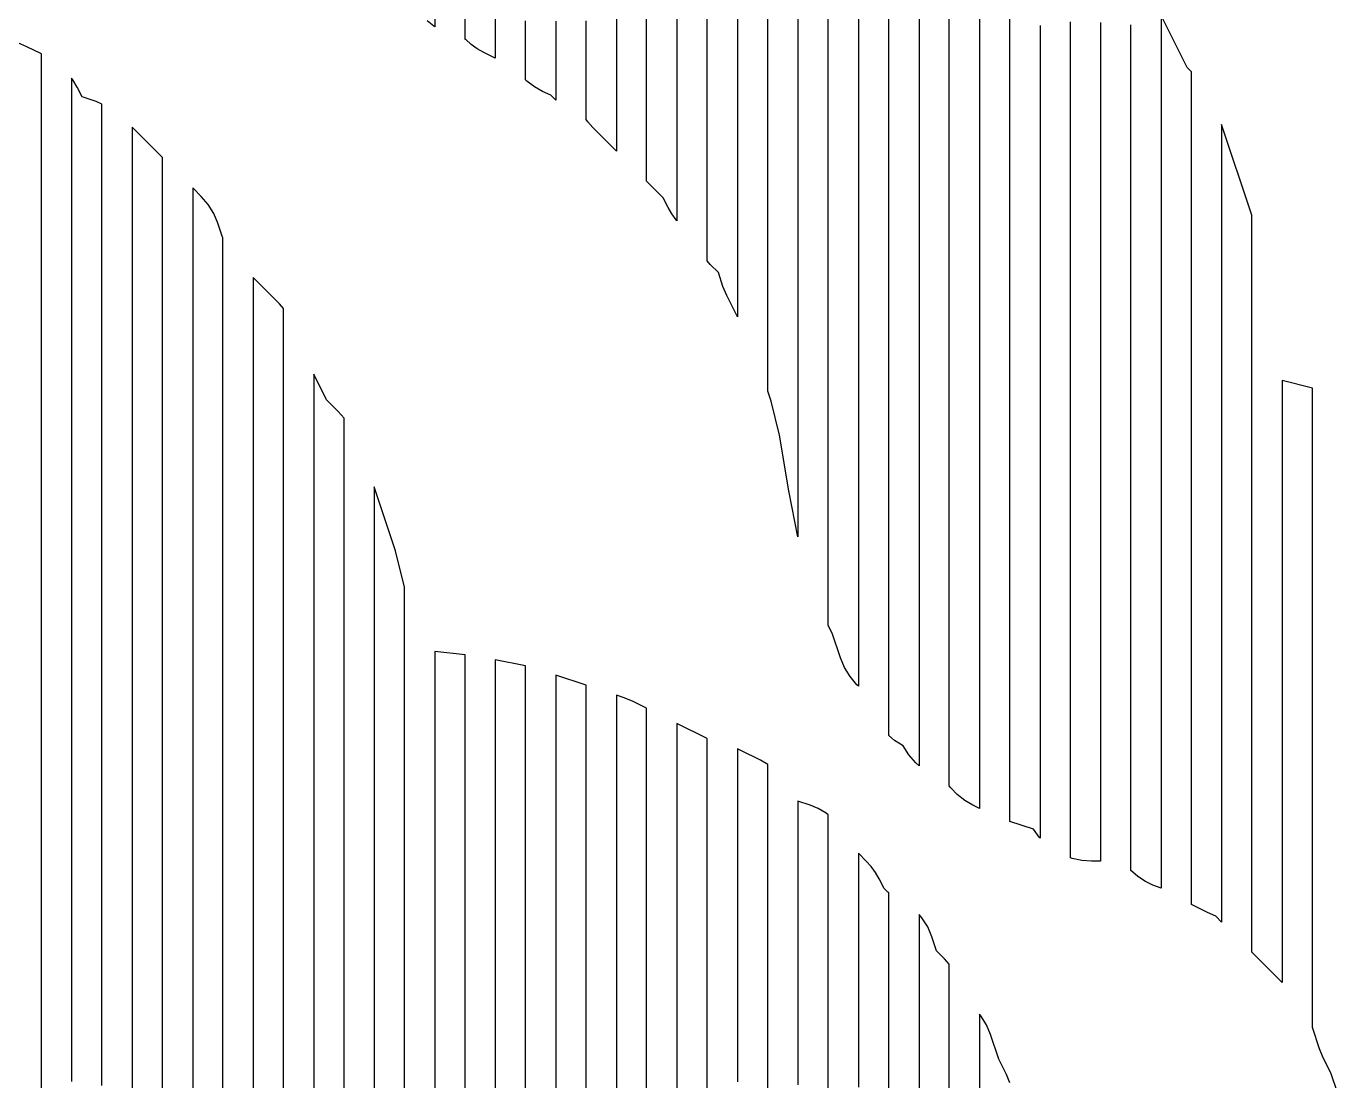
# Model space of a CAD drawing. Header units: metres. Extents: x -6 to 1890, y -8 to 898.
# Drawn here: x 1455.6 to 1628.9, y 213.9 to 353.4 of the extents above; entities that cross this region are included whole.
import ezdxf

# ---------------------------------------------------------------- set-up
doc = ezdxf.new("R2010")
doc.units = ezdxf.units.M
doc.layers.add('PASSADAS_COMPLETAS', color=1, linetype='CONTINUOUS')
doc.layers.add('PECAS_2D', color=3, linetype='CONTINUOUS')

msp = doc.modelspace()

# ---------------------------------------------------------------- linework, layer by layer
at = {"layer": 'PASSADAS_COMPLETAS'}
for points in [[(1533.578, 390.214), (1533.578, 351.191), (1533.578, 349.891), (1533.578, 348.59), (1533.578, 347.289), (1533.578, 345.988), (1533.578, 344.688), (1533.578, 343.387), (1533.578, 336.883), (1530.478, 339.983), (1529.811, 340.728), (1529.578, 341.053), (1529.578, 346.265), (1529.578, 347.568), (1529.578, 348.871), (1529.578, 350.174), (1529.578, 351.477), (1529.578, 352.78), (1529.578, 354.083)], [(1541.578, 386.127), (1541.578, 344.544), (1541.578, 341.945), (1541.578, 340.645), (1541.578, 339.346), (1541.578, 338.047), (1541.578, 336.747), (1541.578, 327.651), (1541.46, 327.782), (1540.888, 328.575), (1540.406, 329.422), (1539.774, 330.687), (1537.578, 332.883), (1537.578, 340.706), (1537.578, 342.01), (1537.578, 343.314), (1537.578, 344.618), (1537.578, 345.921), (1537.578, 347.225), (1537.578, 348.529), (1537.578, 387.645)], [(1549.578, 381.107), (1549.578, 337.007), (1549.578, 335.71), (1549.578, 334.413), (1549.578, 333.116), (1549.578, 331.819), (1549.578, 330.522), (1549.578, 329.225), (1549.578, 327.928), (1549.578, 326.631), (1549.578, 314.957), (1548.162, 317.789), (1547.668, 318.981), (1547.055, 320.821), (1545.989, 321.887), (1545.578, 322.344), (1545.578, 331.371), (1545.578, 332.661), (1545.578, 333.95), (1545.578, 335.24), (1545.578, 336.529), (1545.578, 337.819), (1545.578, 339.108), (1545.578, 340.398), (1545.578, 384.243)], [(1557.578, 376.168), (1557.578, 325.864), (1557.578, 324.574), (1557.578, 321.994), (1557.578, 320.704), (1557.578, 319.414), (1557.578, 318.125), (1557.578, 316.835), (1557.578, 315.545), (1557.578, 314.255), (1557.578, 312.965), (1557.578, 311.675), (1557.578, 310.385), (1557.578, 285.878), (1556.373, 291.925), (1555.141, 299.322), (1554.021, 303.801), (1553.578, 305.13), (1553.578, 319.3), (1553.578, 320.588), (1553.578, 321.877), (1553.578, 323.165), (1553.578, 324.453), (1553.578, 325.741), (1553.578, 327.029), (1553.578, 328.318), (1553.578, 330.894), (1553.578, 332.182), (1553.578, 378.558)], [(1565.578, 369.298), (1565.578, 307.382), (1565.578, 306.092), (1565.578, 300.933), (1565.578, 299.643), (1565.578, 293.193), (1565.578, 291.903), (1565.578, 290.613), (1565.578, 286.743), (1565.578, 285.454), (1565.578, 284.164), (1565.578, 282.874), (1565.578, 281.584), (1565.578, 280.294), (1565.578, 266.105), (1565.378, 266.305), (1564.466, 267.37), (1563.724, 268.57), (1563.18, 269.862), (1562.092, 273.126), (1561.578, 274.153), (1561.578, 298.77), (1561.578, 300.066), (1561.578, 301.361), (1561.578, 302.657), (1561.578, 303.952), (1561.578, 305.248), (1561.578, 306.544), (1561.578, 307.839), (1561.578, 309.135), (1561.578, 310.43), (1561.578, 311.726), (1561.578, 313.022), (1561.578, 316.909), (1561.578, 319.5), (1561.578, 373.916)], [(1573.578, 361.442), (1573.578, 277.53), (1573.578, 276.239), (1573.578, 272.366), (1573.578, 271.075), (1573.578, 269.784), (1573.578, 268.493), (1573.578, 267.202), (1573.578, 265.911), (1573.578, 264.62), (1573.578, 263.329), (1573.578, 255.584), (1573.139, 255.958), (1572.223, 257.027), (1571.494, 258.202), (1570.319, 258.931), (1569.578, 259.566), (1569.578, 269.948), (1569.578, 271.246), (1569.578, 272.544), (1569.578, 273.841), (1569.578, 275.139), (1569.578, 276.437), (1569.578, 277.735), (1569.578, 279.032), (1569.578, 281.628), (1569.578, 282.926), (1569.578, 286.819), (1569.578, 288.116), (1569.578, 365.981)], [(1509.578, 358.465), (1509.578, 353.293), (1509.449, 353.378), (1508.584, 354.122)], [(1517.578, 354.303), (1517.578, 349.143), (1516.039, 349.912), (1515.192, 350.394), (1514.399, 350.966), (1513.664, 351.626), (1513.578, 351.644), (1513.578, 356.788)], [(1525.578, 354.053), (1525.578, 352.749), (1525.578, 351.445), (1525.578, 350.14), (1525.578, 343.62), (1524.923, 344.269), (1523.799, 344.739), (1522.734, 345.365), (1521.759, 346.133), (1521.578, 346.32), (1521.578, 352.818), (1521.578, 354.117)], [(1581.578, 354.678), (1581.578, 353.385), (1581.578, 352.091), (1581.578, 350.798), (1581.578, 349.505), (1581.578, 262.859), (1581.578, 260.273), (1581.578, 258.979), (1581.578, 257.686), (1581.578, 256.393), (1581.578, 249.927), (1580.669, 250.381), (1579.612, 251.002), (1578.64, 251.766), (1577.781, 252.656), (1577.578, 252.932), (1577.578, 259.384), (1577.578, 260.675), (1577.578, 261.965), (1577.578, 263.255), (1577.578, 264.546), (1577.578, 265.836), (1577.578, 267.127), (1577.578, 354.874)], [(1589.578, 353.486), (1589.578, 352.191), (1589.578, 350.896), (1589.578, 349.601), (1589.578, 347.012), (1589.578, 345.717), (1589.578, 344.422), (1589.578, 343.128), (1589.578, 341.833), (1589.578, 340.538), (1589.578, 339.243), (1589.578, 337.949), (1589.578, 257.674), (1589.578, 256.379), (1589.578, 255.085), (1589.578, 253.79), (1589.578, 252.495), (1589.578, 251.2), (1589.578, 246.021), (1589.444, 246.157), (1588.689, 247.181), (1585.578, 248.218), (1585.578, 253.402), (1585.578, 254.698), (1585.578, 255.994), (1585.578, 257.29), (1585.578, 258.587), (1585.578, 259.883), (1585.578, 262.475), (1585.578, 345.425), (1585.578, 346.721), (1585.578, 348.017), (1585.578, 349.313), (1585.578, 350.609), (1585.578, 351.905), (1585.578, 353.201), (1585.578, 354.497)], [(1597.578, 353.884), (1597.578, 352.594), (1597.578, 351.304), (1597.578, 350.014), (1597.578, 348.724), (1597.578, 347.435), (1597.578, 346.145), (1597.578, 344.855), (1597.578, 343.565), (1597.578, 342.275), (1597.578, 340.985), (1597.578, 339.696), (1597.578, 338.406), (1597.578, 337.116), (1597.578, 335.826), (1597.578, 334.536), (1597.578, 333.246), (1597.578, 331.956), (1597.578, 329.377), (1597.578, 328.087), (1597.578, 326.797), (1597.578, 325.507), (1597.578, 324.217), (1597.578, 321.638), (1597.578, 320.348), (1597.578, 254.566), (1597.578, 253.276), (1597.578, 251.986), (1597.578, 250.697), (1597.578, 249.407), (1597.578, 248.117), (1597.578, 246.827), (1597.578, 242.958), (1596.372, 242.958), (1595.104, 243.046), (1593.828, 243.321), (1593.578, 243.414), (1593.578, 248.615), (1593.578, 249.916), (1593.578, 251.216), (1593.578, 252.517), (1593.578, 253.817), (1593.578, 255.118), (1593.578, 330.545), (1593.578, 331.845), (1593.578, 333.145), (1593.578, 334.446), (1593.578, 335.746), (1593.578, 337.047), (1593.578, 338.347), (1593.578, 340.948), (1593.578, 342.249), (1593.578, 343.549), (1593.578, 344.85), (1593.578, 346.15), (1593.578, 347.451), (1593.578, 348.751), (1593.578, 350.052), (1593.578, 351.352), (1593.578, 352.652), (1593.578, 353.953)], [(1628.924, 212.232), (1628.015, 214.959), (1627.011, 216.965), (1626.518, 218.157), (1625.578, 220.976), (1625.578, 230.08), (1625.578, 231.381), (1625.578, 232.682), (1625.578, 233.982), (1625.578, 235.283), (1625.578, 236.584), (1625.578, 237.884), (1625.578, 279.505), (1625.578, 280.805), (1625.578, 282.106), (1625.578, 283.407), (1625.578, 284.707), (1625.578, 286.008), (1625.578, 287.309), (1625.578, 288.609), (1625.578, 289.91), (1625.578, 291.21), (1625.578, 292.511), (1625.578, 293.812), (1625.578, 295.112), (1625.578, 296.413), (1625.578, 297.714), (1625.578, 299.014), (1625.578, 300.315), (1625.578, 301.616), (1625.578, 305.517), (1621.578, 306.517), (1621.578, 301.381), (1621.578, 300.097), (1621.578, 298.813), (1621.578, 297.529), (1621.578, 296.245), (1621.578, 294.961), (1621.578, 293.677), (1621.578, 292.393), (1621.578, 291.109), (1621.578, 289.825), (1621.578, 288.541), (1621.578, 287.257), (1621.578, 285.973), (1621.578, 284.689), (1621.578, 283.405), (1621.578, 282.121), (1621.578, 280.837), (1621.578, 279.553), (1621.578, 242.317), (1621.578, 241.033), (1621.578, 239.749), (1621.578, 238.465), (1621.578, 237.181), (1621.578, 235.897), (1621.578, 234.613), (1621.578, 226.909), (1617.578, 230.909), (1617.578, 238.706), (1617.578, 240.006), (1617.578, 241.306), (1617.578, 242.605), (1617.578, 243.905), (1617.578, 245.205), (1617.578, 246.504), (1617.578, 282.894), (1617.578, 284.194), (1617.578, 285.494), (1617.578, 286.793), (1617.578, 288.093), (1617.578, 289.392), (1617.578, 290.692), (1617.578, 291.992), (1617.578, 293.291), (1617.578, 294.591), (1617.578, 295.891), (1617.578, 297.19), (1617.578, 298.49), (1617.578, 302.389), (1617.578, 303.688), (1617.578, 328.382), (1613.578, 340.382), (1613.578, 323.66), (1613.578, 322.374), (1613.578, 319.802), (1613.578, 318.515), (1613.578, 317.229), (1613.578, 315.943), (1613.578, 314.657), (1613.578, 313.37), (1613.578, 312.084), (1613.578, 310.798), (1613.578, 309.512), (1613.578, 308.225), (1613.578, 306.939), (1613.578, 304.366), (1613.578, 303.08), (1613.578, 301.794), (1613.578, 300.508), (1613.578, 299.221), (1613.578, 297.935), (1613.578, 296.649), (1613.578, 295.363), (1613.578, 291.504), (1613.578, 290.218), (1613.578, 288.931), (1613.578, 287.645), (1613.578, 286.359), (1613.578, 285.073), (1613.578, 283.786), (1613.578, 282.5), (1613.578, 249.057), (1613.578, 247.771), (1613.578, 246.485), (1613.578, 245.199), (1613.578, 243.912), (1613.578, 242.626), (1613.578, 241.34), (1613.578, 240.054), (1613.578, 234.909), (1612.821, 235.69), (1611.692, 236.163), (1609.578, 237.22), (1609.578, 242.403), (1609.578, 243.699), (1609.578, 244.995), (1609.578, 246.291), (1609.578, 247.587), (1609.578, 248.883), (1609.578, 250.179), (1609.578, 283.873), (1609.578, 285.169), (1609.578, 286.465), (1609.578, 287.761), (1609.578, 289.057), (1609.578, 290.353), (1609.578, 291.649), (1609.578, 292.945), (1609.578, 294.241), (1609.578, 295.537), (1609.578, 298.129), (1609.578, 299.425), (1609.578, 300.721), (1609.578, 302.017), (1609.578, 303.312), (1609.578, 304.608), (1609.578, 305.904), (1609.578, 307.2), (1609.578, 308.496), (1609.578, 309.792), (1609.578, 311.088), (1609.578, 312.384), (1609.578, 313.68), (1609.578, 314.976), (1609.578, 316.272), (1609.578, 317.568), (1609.578, 318.864), (1609.578, 320.16), (1609.578, 321.456), (1609.578, 322.752), (1609.578, 324.047), (1609.578, 325.343), (1609.578, 326.639), (1609.578, 327.935), (1609.578, 329.231), (1609.578, 330.527), (1609.578, 331.823), (1609.578, 333.119), (1609.578, 334.415), (1609.578, 335.711), (1609.578, 337.007), (1609.578, 347.374), (1609.022, 347.931), (1605.578, 354.818), (1605.578, 347.038), (1605.578, 345.741), (1605.578, 344.444), (1605.578, 343.148), (1605.578, 341.851), (1605.578, 340.554), (1605.578, 339.257), (1605.578, 337.961), (1605.578, 336.664), (1605.578, 332.774), (1605.578, 331.477), (1605.578, 330.18), (1605.578, 328.884), (1605.578, 327.587), (1605.578, 326.29), (1605.578, 324.994), (1605.578, 323.697), (1605.578, 322.4), (1605.578, 321.103), (1605.578, 319.807), (1605.578, 318.51), (1605.578, 317.213), (1605.578, 315.917), (1605.578, 314.62), (1605.578, 313.323), (1605.578, 312.026), (1605.578, 310.73), (1605.578, 309.433), (1605.578, 308.136), (1605.578, 306.84), (1605.578, 305.543), (1605.578, 304.246), (1605.578, 302.95), (1605.578, 301.653), (1605.578, 300.356), (1605.578, 299.059), (1605.578, 297.763), (1605.578, 296.466), (1605.578, 295.169), (1605.578, 291.279), (1605.578, 289.982), (1605.578, 288.686), (1605.578, 286.092), (1605.578, 284.796), (1605.578, 251.081), (1605.578, 249.784), (1605.578, 248.488), (1605.578, 247.191), (1605.578, 245.894), (1605.578, 244.598), (1605.578, 239.411), (1604.48, 239.791), (1603.422, 240.319), (1602.444, 240.977), (1601.578, 241.739), (1601.578, 245.641), (1601.578, 246.941), (1601.578, 248.242), (1601.578, 249.543), (1601.578, 250.843), (1601.578, 252.144), (1601.578, 253.444), (1601.578, 304.168), (1601.578, 305.468), (1601.578, 306.769), (1601.578, 308.069), (1601.578, 310.671), (1601.578, 311.971), (1601.578, 313.272), (1601.578, 314.572), (1601.578, 315.873), (1601.578, 317.174), (1601.578, 318.474), (1601.578, 319.775), (1601.578, 321.075), (1601.578, 322.376), (1601.578, 323.677), (1601.578, 324.977), (1601.578, 326.278), (1601.578, 327.578), (1601.578, 328.879), (1601.578, 330.18), (1601.578, 331.48), (1601.578, 332.781), (1601.578, 334.081), (1601.578, 335.382), (1601.578, 336.683), (1601.578, 337.983), (1601.578, 339.284), (1601.578, 340.584), (1601.578, 341.885), (1601.578, 343.186), (1601.578, 344.486), (1601.578, 345.787), (1601.578, 347.087), (1601.578, 348.388), (1601.578, 349.689), (1601.578, 350.989), (1601.578, 352.29), (1601.578, 353.59)], [(1457.578, 211.236), (1457.578, 217.707), (1457.578, 219.002), (1457.578, 220.296), (1457.578, 221.59), (1457.578, 222.884), (1457.578, 224.179), (1457.578, 225.473), (1457.578, 226.767), (1457.578, 228.062), (1457.578, 229.356), (1457.578, 230.65), (1457.578, 307.014), (1457.578, 308.308), (1457.578, 309.602), (1457.578, 310.897), (1457.578, 312.191), (1457.578, 313.485), (1457.578, 316.074), (1457.578, 318.662), (1457.578, 321.251), (1457.578, 323.839), (1457.578, 326.428), (1457.578, 329.017), (1457.578, 331.605), (1457.578, 334.194), (1457.578, 336.782), (1457.578, 339.371), (1457.578, 341.96), (1457.578, 343.254), (1457.578, 349.725), (1455.67, 350.68), (1454.478, 351.173)], [(1465.578, 213.28), (1465.578, 214.578), (1465.578, 215.876), (1465.578, 217.174), (1465.578, 218.473), (1465.578, 219.771), (1465.578, 297.661), (1465.578, 298.96), (1465.578, 300.258), (1465.578, 302.854), (1465.578, 304.152), (1465.578, 306.749), (1465.578, 309.345), (1465.578, 311.941), (1465.578, 314.538), (1465.578, 317.134), (1465.578, 319.73), (1465.578, 321.029), (1465.578, 323.625), (1465.578, 326.221), (1465.578, 328.818), (1465.578, 331.414), (1465.578, 334.01), (1465.578, 335.309), (1465.578, 336.607), (1465.578, 343.098), (1464.818, 343.418), (1462.979, 344.031), (1462.324, 345.317), (1461.74, 346.32), (1461.578, 346.531), (1461.578, 340.088), (1461.578, 338.8), (1461.578, 337.511), (1461.578, 334.934), (1461.578, 332.357), (1461.578, 329.78), (1461.578, 327.202), (1461.578, 324.625), (1461.578, 322.048), (1461.578, 318.182), (1461.578, 315.605), (1461.578, 313.028), (1461.578, 310.451), (1461.578, 309.162), (1461.578, 307.874), (1461.578, 306.585), (1461.578, 305.297), (1461.578, 304.008), (1461.578, 222.828), (1461.578, 221.539), (1461.578, 220.251), (1461.578, 218.962), (1461.578, 217.674), (1461.578, 216.385), (1461.578, 215.097), (1461.578, 213.808)], [(1473.578, 212.288), (1473.578, 287.041), (1473.578, 288.33), (1473.578, 289.619), (1473.578, 290.908), (1473.578, 292.196), (1473.578, 293.485), (1473.578, 296.063), (1473.578, 298.641), (1473.578, 301.218), (1473.578, 303.796), (1473.578, 306.374), (1473.578, 308.951), (1473.578, 311.529), (1473.578, 314.107), (1473.578, 316.684), (1473.578, 319.262), (1473.578, 320.551), (1473.578, 323.128), (1473.578, 325.706), (1473.578, 326.995), (1473.578, 328.284), (1473.578, 336.017), (1469.578, 340.017), (1469.578, 332.234), (1469.578, 330.937), (1469.578, 329.64), (1469.578, 327.045), (1469.578, 324.451), (1469.578, 321.857), (1469.578, 319.262), (1469.578, 316.668), (1469.578, 314.074), (1469.578, 311.479), (1469.578, 308.885), (1469.578, 306.291), (1469.578, 303.696), (1469.578, 301.102), (1469.578, 299.805), (1469.578, 298.508), (1469.578, 297.211), (1469.578, 295.913), (1469.578, 294.616), (1469.578, 293.319), (1469.578, 215.49), (1469.578, 214.193), (1469.578, 212.895)], [(1481.578, 208.419), (1481.578, 269.526), (1481.578, 270.826), (1481.578, 272.126), (1481.578, 273.426), (1481.578, 274.726), (1481.578, 276.026), (1481.578, 277.327), (1481.578, 278.627), (1481.578, 281.227), (1481.578, 283.827), (1481.578, 286.428), (1481.578, 287.728), (1481.578, 290.328), (1481.578, 292.928), (1481.578, 295.528), (1481.578, 298.129), (1481.578, 300.729), (1481.578, 303.329), (1481.578, 305.93), (1481.578, 308.53), (1481.578, 311.13), (1481.578, 313.73), (1481.578, 316.331), (1481.578, 317.631), (1481.578, 318.931), (1481.578, 325.432), (1481.528, 325.482), (1480.915, 327.321), (1480.37, 328.614), (1479.629, 329.814), (1478.716, 330.878), (1477.578, 332.017), (1477.578, 322.978), (1477.578, 319.104), (1477.578, 316.521), (1477.578, 313.938), (1477.578, 311.356), (1477.578, 308.773), (1477.578, 306.19), (1477.578, 303.608), (1477.578, 302.316), (1477.578, 299.734), (1477.578, 297.151), (1477.578, 294.568), (1477.578, 291.986), (1477.578, 289.403), (1477.578, 286.82), (1477.578, 285.529), (1477.578, 284.238), (1477.578, 282.946), (1477.578, 281.655), (1477.578, 280.364), (1477.578, 279.072), (1477.578, 211.923)], [(1489.578, 207.638), (1489.578, 241.195), (1489.578, 242.485), (1489.578, 243.776), (1489.578, 245.067), (1489.578, 246.357), (1489.578, 247.648), (1489.578, 248.939), (1489.578, 250.229), (1489.578, 252.811), (1489.578, 255.392), (1489.578, 257.973), (1489.578, 259.264), (1489.578, 261.845), (1489.578, 263.136), (1489.578, 265.717), (1489.578, 268.298), (1489.578, 270.879), (1489.578, 273.461), (1489.578, 274.751), (1489.578, 277.333), (1489.578, 278.623), (1489.578, 281.205), (1489.578, 283.786), (1489.578, 286.367), (1489.578, 288.948), (1489.578, 291.53), (1489.578, 294.111), (1489.578, 296.692), (1489.578, 297.983), (1489.578, 300.564), (1489.578, 303.145), (1489.578, 304.436), (1489.578, 305.727), (1489.578, 316.052), (1489.057, 316.66), (1485.578, 320.139), (1485.578, 312.363), (1485.578, 311.067), (1485.578, 308.475), (1485.578, 305.883), (1485.578, 303.291), (1485.578, 300.699), (1485.578, 299.403), (1485.578, 296.811), (1485.578, 294.219), (1485.578, 292.923), (1485.578, 290.331), (1485.578, 289.034), (1485.578, 286.442), (1485.578, 283.85), (1485.578, 281.258), (1485.578, 278.666), (1485.578, 276.074), (1485.578, 274.778), (1485.578, 272.186), (1485.578, 269.594), (1485.578, 268.298), (1485.578, 267.002), (1485.578, 265.706), (1485.578, 264.41), (1485.578, 263.114), (1485.578, 261.818), (1485.578, 260.522), (1485.578, 259.226), (1485.578, 257.93), (1485.578, 208.681)], [(1497.578, 204.82), (1497.578, 239.642), (1497.578, 240.932), (1497.578, 242.222), (1497.578, 243.511), (1497.578, 244.801), (1497.578, 246.091), (1497.578, 248.67), (1497.578, 252.539), (1497.578, 253.829), (1497.578, 255.119), (1497.578, 256.408), (1497.578, 257.698), (1497.578, 258.988), (1497.578, 260.277), (1497.578, 261.567), (1497.578, 264.147), (1497.578, 265.436), (1497.578, 266.726), (1497.578, 268.016), (1497.578, 269.305), (1497.578, 270.595), (1497.578, 271.885), (1497.578, 273.174), (1497.578, 274.464), (1497.578, 277.044), (1497.578, 278.333), (1497.578, 279.623), (1497.578, 282.202), (1497.578, 283.492), (1497.578, 286.071), (1497.578, 287.361), (1497.578, 288.651), (1497.578, 301.548), (1496.813, 302.441), (1495.272, 303.982), (1493.578, 307.37), (1493.578, 298.318), (1493.578, 297.024), (1493.578, 295.731), (1493.578, 293.145), (1493.578, 291.852), (1493.578, 289.265), (1493.578, 287.972), (1493.578, 285.386), (1493.578, 284.093), (1493.578, 281.506), (1493.578, 278.92), (1493.578, 276.334), (1493.578, 275.041), (1493.578, 272.454), (1493.578, 269.868), (1493.578, 268.575), (1493.578, 267.282), (1493.578, 264.695), (1493.578, 263.402), (1493.578, 262.109), (1493.578, 259.523), (1493.578, 255.643), (1493.578, 254.35), (1493.578, 253.057), (1493.578, 251.764), (1493.578, 250.47), (1493.578, 249.177), (1493.578, 247.884), (1493.578, 246.591), (1493.578, 245.298), (1493.578, 244.005), (1493.578, 242.711), (1493.578, 241.418), (1493.578, 240.125), (1493.578, 206.503)], [(1505.578, 201.994), (1505.578, 239.306), (1505.578, 240.592), (1505.578, 241.879), (1505.578, 243.166), (1505.578, 245.739), (1505.578, 248.312), (1505.578, 250.885), (1505.578, 252.172), (1505.578, 254.745), (1505.578, 256.032), (1505.578, 257.318), (1505.578, 259.892), (1505.578, 261.178), (1505.578, 263.751), (1505.578, 265.038), (1505.578, 266.325), (1505.578, 279.191), (1504.377, 283.995), (1504.182, 284.665), (1501.578, 292.466), (1501.578, 274.377), (1501.578, 273.085), (1501.578, 271.793), (1501.578, 267.917), (1501.578, 266.625), (1501.578, 265.333), (1501.578, 264.041), (1501.578, 262.749), (1501.578, 261.457), (1501.578, 260.165), (1501.578, 258.873), (1501.578, 254.997), (1501.578, 252.413), (1501.578, 249.829), (1501.578, 247.245), (1501.578, 244.661), (1501.578, 243.369), (1501.578, 242.077), (1501.578, 240.785), (1501.578, 239.493), (1501.578, 238.201), (1501.578, 203.317)], [(1513.578, 197.89), (1513.578, 236.665), (1513.578, 237.957), (1513.578, 239.25), (1513.578, 240.542), (1513.578, 243.127), (1513.578, 245.712), (1513.578, 248.297), (1513.578, 250.882), (1513.578, 253.467), (1513.578, 256.052), (1513.578, 257.345), (1513.578, 259.929), (1513.578, 261.222), (1513.578, 262.514), (1513.578, 263.807), (1513.578, 265.099), (1513.578, 270.269), (1509.578, 270.714), (1509.578, 265.532), (1509.578, 264.237), (1509.578, 262.942), (1509.578, 261.646), (1509.578, 260.351), (1509.578, 259.056), (1509.578, 256.465), (1509.578, 253.874), (1509.578, 251.283), (1509.578, 248.693), (1509.578, 246.102), (1509.578, 243.511), (1509.578, 242.216), (1509.578, 240.921), (1509.578, 239.625), (1509.578, 238.33), (1509.578, 237.034), (1509.578, 199.469)], [(1521.578, 187.737), (1521.578, 234.058), (1521.578, 235.345), (1521.578, 236.632), (1521.578, 237.919), (1521.578, 240.492), (1521.578, 243.065), (1521.578, 245.639), (1521.578, 248.212), (1521.578, 250.786), (1521.578, 252.072), (1521.578, 254.646), (1521.578, 255.932), (1521.578, 258.506), (1521.578, 262.366), (1521.578, 263.653), (1521.578, 268.8), (1517.578, 269.6), (1517.578, 264.401), (1517.578, 263.101), (1517.578, 260.502), (1517.578, 259.202), (1517.578, 256.603), (1517.578, 255.303), (1517.578, 252.704), (1517.578, 250.105), (1517.578, 247.505), (1517.578, 244.906), (1517.578, 242.307), (1517.578, 239.707), (1517.578, 238.408), (1517.578, 237.108), (1517.578, 235.808), (1517.578, 234.509), (1517.578, 194.219)], [(1529.578, 178.051), (1529.578, 229.932), (1529.578, 231.229), (1529.578, 232.526), (1529.578, 233.823), (1529.578, 236.417), (1529.578, 239.011), (1529.578, 241.605), (1529.578, 244.199), (1529.578, 246.793), (1529.578, 249.388), (1529.578, 251.982), (1529.578, 254.576), (1529.578, 257.17), (1529.578, 258.467), (1529.578, 259.764), (1529.578, 261.061), (1529.578, 266.249), (1525.578, 267.582), (1525.578, 262.419), (1525.578, 261.128), (1525.578, 258.547), (1525.578, 257.256), (1525.578, 254.674), (1525.578, 253.384), (1525.578, 250.802), (1525.578, 248.22), (1525.578, 245.639), (1525.578, 244.348), (1525.578, 241.766), (1525.578, 239.185), (1525.578, 236.603), (1525.578, 235.312), (1525.578, 234.022), (1525.578, 232.731), (1525.578, 231.44), (1525.578, 182.39)], [(1537.578, 135.13), (1537.578, 223.091), (1537.578, 224.385), (1537.578, 225.678), (1537.578, 226.972), (1537.578, 228.265), (1537.578, 229.559), (1537.578, 232.146), (1537.578, 234.733), (1537.578, 237.32), (1537.578, 239.907), (1537.578, 242.495), (1537.578, 245.082), (1537.578, 247.669), (1537.578, 250.256), (1537.578, 252.843), (1537.578, 255.43), (1537.578, 256.724), (1537.578, 258.017), (1537.578, 263.191), (1535.811, 264.075), (1534.619, 264.568), (1533.578, 264.916), (1533.578, 259.726), (1533.578, 258.429), (1533.578, 257.132), (1533.578, 255.835), (1533.578, 253.24), (1533.578, 250.645), (1533.578, 248.051), (1533.578, 245.456), (1533.578, 242.862), (1533.578, 240.267), (1533.578, 237.672), (1533.578, 235.078), (1533.578, 232.483), (1533.578, 231.186), (1533.578, 229.889), (1533.578, 228.591), (1533.578, 227.294), (1533.578, 225.997), (1533.578, 159.835)], [(1545.578, 121.58), (1545.578, 216.351), (1545.578, 217.649), (1545.578, 218.947), (1545.578, 220.245), (1545.578, 221.544), (1545.578, 222.842), (1545.578, 225.438), (1545.578, 228.035), (1545.578, 230.631), (1545.578, 233.228), (1545.578, 235.824), (1545.578, 238.421), (1545.578, 241.017), (1545.578, 243.613), (1545.578, 246.21), (1545.578, 248.806), (1545.578, 251.403), (1545.578, 252.701), (1545.578, 253.999), (1545.578, 259.192), (1541.578, 261.191), (1541.578, 255.997), (1541.578, 254.698), (1541.578, 252.101), (1541.578, 250.802), (1541.578, 248.205), (1541.578, 245.608), (1541.578, 243.01), (1541.578, 240.413), (1541.578, 237.816), (1541.578, 236.517), (1541.578, 233.92), (1541.578, 231.322), (1541.578, 228.725), (1541.578, 226.128), (1541.578, 224.829), (1541.578, 223.53), (1541.578, 222.232), (1541.578, 220.933), (1541.578, 219.634), (1541.578, 126.131)], [(1553.578, 212.894), (1553.578, 214.193), (1553.578, 216.79), (1553.578, 219.388), (1553.578, 221.986), (1553.578, 224.584), (1553.578, 227.182), (1553.578, 229.78), (1553.578, 232.378), (1553.578, 234.975), (1553.578, 237.573), (1553.578, 240.171), (1553.578, 242.769), (1553.578, 245.367), (1553.578, 246.666), (1553.578, 247.965), (1553.578, 255.758), (1552.615, 256.319), (1550.03, 257.612), (1549.578, 257.799), (1549.578, 251.325), (1549.578, 250.03), (1549.578, 248.736), (1549.578, 247.441), (1549.578, 243.557), (1549.578, 240.967), (1549.578, 238.378), (1549.578, 235.788), (1549.578, 233.199), (1549.578, 230.609), (1549.578, 228.02), (1549.578, 225.43), (1549.578, 222.841), (1549.578, 220.251), (1549.578, 217.662), (1549.578, 216.367), (1549.578, 215.072), (1549.578, 213.778)], [(1561.578, 212.877), (1561.578, 215.465), (1561.578, 218.054), (1561.578, 220.642), (1561.578, 223.23), (1561.578, 225.818), (1561.578, 228.406), (1561.578, 230.994), (1561.578, 233.582), (1561.578, 236.17), (1561.578, 238.758), (1561.578, 240.052), (1561.578, 241.346), (1561.578, 249.111), (1561.304, 249.318), (1560.266, 249.908), (1559.179, 250.35), (1557.578, 250.883), (1557.578, 244.418), (1557.578, 243.125), (1557.578, 240.539), (1557.578, 237.953), (1557.578, 236.66), (1557.578, 234.074), (1557.578, 231.488), (1557.578, 228.902), (1557.578, 226.316), (1557.578, 223.73), (1557.578, 221.144), (1557.578, 218.558), (1557.578, 215.972), (1557.578, 213.386)], [(1569.578, 212.979), (1569.578, 215.56), (1569.578, 218.141), (1569.578, 220.722), (1569.578, 222.012), (1569.578, 224.593), (1569.578, 227.175), (1569.578, 228.465), (1569.578, 231.046), (1569.578, 232.337), (1569.578, 238.789), (1569.448, 238.855), (1568.951, 239.352), (1568.318, 240.616), (1567.837, 241.463), (1567.265, 242.256), (1566.614, 242.981), (1565.578, 244.017), (1565.578, 236.282), (1565.578, 234.993), (1565.578, 232.414), (1565.578, 229.836), (1565.578, 227.257), (1565.578, 224.679), (1565.578, 223.39), (1565.578, 220.812), (1565.578, 218.233), (1565.578, 215.655), (1565.578, 213.076)], [(1577.578, 212.485), (1577.578, 215.076), (1577.578, 216.371), (1577.578, 217.667), (1577.578, 218.963), (1577.578, 229.327), (1576.955, 230.055), (1575.889, 231.121), (1575.275, 232.961), (1574.727, 234.26), (1573.969, 235.481), (1573.578, 235.931), (1573.578, 225.602), (1573.578, 224.311), (1573.578, 221.729), (1573.578, 219.147), (1573.578, 216.565), (1573.578, 213.983), (1573.578, 211.4)], [(1585.578, 213.664), (1585.122, 214.764), (1584.119, 216.77), (1583.031, 220.035), (1582.486, 221.327), (1581.745, 222.527), (1581.578, 222.722), (1581.578, 209.78)]]:
    msp.add_lwpolyline(points, dxfattribs=at)
at = {"layer": 'PECAS_2D'}
for points in [[(1533.578, 390.214), (1533.578, 351.191), (1533.578, 349.891), (1533.578, 348.59), (1533.578, 347.289), (1533.578, 345.988), (1533.578, 344.688), (1533.578, 343.387), (1533.578, 336.883), (1530.478, 339.983), (1529.811, 340.728), (1529.578, 341.053), (1529.578, 346.265), (1529.578, 347.568), (1529.578, 348.871), (1529.578, 350.174), (1529.578, 351.477), (1529.578, 352.78), (1529.578, 354.083)], [(1541.578, 386.127), (1541.578, 344.544), (1541.578, 341.945), (1541.578, 340.645), (1541.578, 339.346), (1541.578, 338.047), (1541.578, 336.747), (1541.578, 327.651), (1541.46, 327.782), (1540.888, 328.575), (1540.406, 329.422), (1539.774, 330.687), (1537.578, 332.883), (1537.578, 340.706), (1537.578, 342.01), (1537.578, 343.314), (1537.578, 344.618), (1537.578, 345.921), (1537.578, 347.225), (1537.578, 348.529), (1537.578, 387.645)], [(1549.578, 381.107), (1549.578, 337.007), (1549.578, 335.71), (1549.578, 334.413), (1549.578, 333.116), (1549.578, 331.819), (1549.578, 330.522), (1549.578, 329.225), (1549.578, 327.928), (1549.578, 326.631), (1549.578, 314.957), (1548.162, 317.789), (1547.668, 318.981), (1547.055, 320.821), (1545.989, 321.887), (1545.578, 322.344), (1545.578, 331.371), (1545.578, 332.661), (1545.578, 333.95), (1545.578, 335.24), (1545.578, 336.529), (1545.578, 337.819), (1545.578, 339.108), (1545.578, 340.398), (1545.578, 384.243)], [(1557.578, 376.168), (1557.578, 325.864), (1557.578, 324.574), (1557.578, 321.994), (1557.578, 320.704), (1557.578, 319.414), (1557.578, 318.125), (1557.578, 316.835), (1557.578, 315.545), (1557.578, 314.255), (1557.578, 312.965), (1557.578, 311.675), (1557.578, 310.385), (1557.578, 285.878), (1556.373, 291.925), (1555.141, 299.322), (1554.021, 303.801), (1553.578, 305.13), (1553.578, 319.3), (1553.578, 320.588), (1553.578, 321.877), (1553.578, 323.165), (1553.578, 324.453), (1553.578, 325.741), (1553.578, 327.029), (1553.578, 328.318), (1553.578, 330.894), (1553.578, 332.182), (1553.578, 378.558)], [(1565.578, 369.298), (1565.578, 307.382), (1565.578, 306.092), (1565.578, 300.933), (1565.578, 299.643), (1565.578, 293.193), (1565.578, 291.903), (1565.578, 290.613), (1565.578, 286.743), (1565.578, 285.454), (1565.578, 284.164), (1565.578, 282.874), (1565.578, 281.584), (1565.578, 280.294), (1565.578, 266.105), (1565.378, 266.305), (1564.466, 267.37), (1563.724, 268.57), (1563.18, 269.862), (1562.092, 273.126), (1561.578, 274.153), (1561.578, 298.77), (1561.578, 300.066), (1561.578, 301.361), (1561.578, 302.657), (1561.578, 303.952), (1561.578, 305.248), (1561.578, 306.544), (1561.578, 307.839), (1561.578, 309.135), (1561.578, 310.43), (1561.578, 311.726), (1561.578, 313.022), (1561.578, 316.909), (1561.578, 319.5), (1561.578, 373.916)], [(1573.578, 361.442), (1573.578, 277.53), (1573.578, 276.239), (1573.578, 272.366), (1573.578, 271.075), (1573.578, 269.784), (1573.578, 268.493), (1573.578, 267.202), (1573.578, 265.911), (1573.578, 264.62), (1573.578, 263.329), (1573.578, 255.584), (1573.139, 255.958), (1572.223, 257.027), (1571.494, 258.202), (1570.319, 258.931), (1569.578, 259.566), (1569.578, 269.948), (1569.578, 271.246), (1569.578, 272.544), (1569.578, 273.841), (1569.578, 275.139), (1569.578, 276.437), (1569.578, 277.735), (1569.578, 279.032), (1569.578, 281.628), (1569.578, 282.926), (1569.578, 286.819), (1569.578, 288.116), (1569.578, 365.981)], [(1509.578, 358.465), (1509.578, 353.293), (1509.449, 353.378), (1508.584, 354.122)], [(1517.578, 354.303), (1517.578, 349.143), (1516.039, 349.912), (1515.192, 350.394), (1514.399, 350.966), (1513.664, 351.626), (1513.578, 351.644), (1513.578, 356.788)], [(1525.578, 354.053), (1525.578, 352.749), (1525.578, 351.445), (1525.578, 350.14), (1525.578, 343.62), (1524.923, 344.269), (1523.799, 344.739), (1522.734, 345.365), (1521.759, 346.133), (1521.578, 346.32), (1521.578, 352.818), (1521.578, 354.117)], [(1581.578, 354.678), (1581.578, 353.385), (1581.578, 352.091), (1581.578, 350.798), (1581.578, 349.505), (1581.578, 262.859), (1581.578, 260.273), (1581.578, 258.979), (1581.578, 257.686), (1581.578, 256.393), (1581.578, 249.927), (1580.669, 250.381), (1579.612, 251.002), (1578.64, 251.766), (1577.781, 252.656), (1577.578, 252.932), (1577.578, 259.384), (1577.578, 260.675), (1577.578, 261.965), (1577.578, 263.255), (1577.578, 264.546), (1577.578, 265.836), (1577.578, 267.127), (1577.578, 354.874)], [(1589.578, 353.486), (1589.578, 352.191), (1589.578, 350.896), (1589.578, 349.601), (1589.578, 347.012), (1589.578, 345.717), (1589.578, 344.422), (1589.578, 343.128), (1589.578, 341.833), (1589.578, 340.538), (1589.578, 339.243), (1589.578, 337.949), (1589.578, 257.674), (1589.578, 256.379), (1589.578, 255.085), (1589.578, 253.79), (1589.578, 252.495), (1589.578, 251.2), (1589.578, 246.021), (1589.444, 246.157), (1588.689, 247.181), (1585.578, 248.218), (1585.578, 253.402), (1585.578, 254.698), (1585.578, 255.994), (1585.578, 257.29), (1585.578, 258.587), (1585.578, 259.883), (1585.578, 262.475), (1585.578, 345.425), (1585.578, 346.721), (1585.578, 348.017), (1585.578, 349.313), (1585.578, 350.609), (1585.578, 351.905), (1585.578, 353.201), (1585.578, 354.497)], [(1597.578, 353.884), (1597.578, 352.594), (1597.578, 351.304), (1597.578, 350.014), (1597.578, 348.724), (1597.578, 347.435), (1597.578, 346.145), (1597.578, 344.855), (1597.578, 343.565), (1597.578, 342.275), (1597.578, 340.985), (1597.578, 339.696), (1597.578, 338.406), (1597.578, 337.116), (1597.578, 335.826), (1597.578, 334.536), (1597.578, 333.246), (1597.578, 331.956), (1597.578, 329.377), (1597.578, 328.087), (1597.578, 326.797), (1597.578, 325.507), (1597.578, 324.217), (1597.578, 321.638), (1597.578, 320.348), (1597.578, 254.566), (1597.578, 253.276), (1597.578, 251.986), (1597.578, 250.697), (1597.578, 249.407), (1597.578, 248.117), (1597.578, 246.827), (1597.578, 242.958), (1596.372, 242.958), (1595.104, 243.046), (1593.828, 243.321), (1593.578, 243.414), (1593.578, 248.615), (1593.578, 249.916), (1593.578, 251.216), (1593.578, 252.517), (1593.578, 253.817), (1593.578, 255.118), (1593.578, 330.545), (1593.578, 331.845), (1593.578, 333.145), (1593.578, 334.446), (1593.578, 335.746), (1593.578, 337.047), (1593.578, 338.347), (1593.578, 340.948), (1593.578, 342.249), (1593.578, 343.549), (1593.578, 344.85), (1593.578, 346.15), (1593.578, 347.451), (1593.578, 348.751), (1593.578, 350.052), (1593.578, 351.352), (1593.578, 352.652), (1593.578, 353.953)], [(1628.924, 212.232), (1628.015, 214.959), (1627.011, 216.965), (1626.518, 218.157), (1625.578, 220.976), (1625.578, 230.08), (1625.578, 231.381), (1625.578, 232.682), (1625.578, 233.982), (1625.578, 235.283), (1625.578, 236.584), (1625.578, 237.884), (1625.578, 279.505), (1625.578, 280.805), (1625.578, 282.106), (1625.578, 283.407), (1625.578, 284.707), (1625.578, 286.008), (1625.578, 287.309), (1625.578, 288.609), (1625.578, 289.91), (1625.578, 291.21), (1625.578, 292.511), (1625.578, 293.812), (1625.578, 295.112), (1625.578, 296.413), (1625.578, 297.714), (1625.578, 299.014), (1625.578, 300.315), (1625.578, 301.616), (1625.578, 305.517), (1621.578, 306.517), (1621.578, 301.381), (1621.578, 300.097), (1621.578, 298.813), (1621.578, 297.529), (1621.578, 296.245), (1621.578, 294.961), (1621.578, 293.677), (1621.578, 292.393), (1621.578, 291.109), (1621.578, 289.825), (1621.578, 288.541), (1621.578, 287.257), (1621.578, 285.973), (1621.578, 284.689), (1621.578, 283.405), (1621.578, 282.121), (1621.578, 280.837), (1621.578, 279.553), (1621.578, 242.317), (1621.578, 241.033), (1621.578, 239.749), (1621.578, 238.465), (1621.578, 237.181), (1621.578, 235.897), (1621.578, 234.613), (1621.578, 226.909), (1617.578, 230.909), (1617.578, 238.706), (1617.578, 240.006), (1617.578, 241.306), (1617.578, 242.605), (1617.578, 243.905), (1617.578, 245.205), (1617.578, 246.504), (1617.578, 282.894), (1617.578, 284.194), (1617.578, 285.494), (1617.578, 286.793), (1617.578, 288.093), (1617.578, 289.392), (1617.578, 290.692), (1617.578, 291.992), (1617.578, 293.291), (1617.578, 294.591), (1617.578, 295.891), (1617.578, 297.19), (1617.578, 298.49), (1617.578, 302.389), (1617.578, 303.688), (1617.578, 328.382), (1613.578, 340.382), (1613.578, 323.66), (1613.578, 322.374), (1613.578, 319.802), (1613.578, 318.515), (1613.578, 317.229), (1613.578, 315.943), (1613.578, 314.657), (1613.578, 313.37), (1613.578, 312.084), (1613.578, 310.798), (1613.578, 309.512), (1613.578, 308.225), (1613.578, 306.939), (1613.578, 304.366), (1613.578, 303.08), (1613.578, 301.794), (1613.578, 300.508), (1613.578, 299.221), (1613.578, 297.935), (1613.578, 296.649), (1613.578, 295.363), (1613.578, 291.504), (1613.578, 290.218), (1613.578, 288.931), (1613.578, 287.645), (1613.578, 286.359), (1613.578, 285.073), (1613.578, 283.786), (1613.578, 282.5), (1613.578, 249.057), (1613.578, 247.771), (1613.578, 246.485), (1613.578, 245.199), (1613.578, 243.912), (1613.578, 242.626), (1613.578, 241.34), (1613.578, 240.054), (1613.578, 234.909), (1612.821, 235.69), (1611.692, 236.163), (1609.578, 237.22), (1609.578, 242.403), (1609.578, 243.699), (1609.578, 244.995), (1609.578, 246.291), (1609.578, 247.587), (1609.578, 248.883), (1609.578, 250.179), (1609.578, 283.873), (1609.578, 285.169), (1609.578, 286.465), (1609.578, 287.761), (1609.578, 289.057), (1609.578, 290.353), (1609.578, 291.649), (1609.578, 292.945), (1609.578, 294.241), (1609.578, 295.537), (1609.578, 298.129), (1609.578, 299.425), (1609.578, 300.721), (1609.578, 302.017), (1609.578, 303.312), (1609.578, 304.608), (1609.578, 305.904), (1609.578, 307.2), (1609.578, 308.496), (1609.578, 309.792), (1609.578, 311.088), (1609.578, 312.384), (1609.578, 313.68), (1609.578, 314.976), (1609.578, 316.272), (1609.578, 317.568), (1609.578, 318.864), (1609.578, 320.16), (1609.578, 321.456), (1609.578, 322.752), (1609.578, 324.047), (1609.578, 325.343), (1609.578, 326.639), (1609.578, 327.935), (1609.578, 329.231), (1609.578, 330.527), (1609.578, 331.823), (1609.578, 333.119), (1609.578, 334.415), (1609.578, 335.711), (1609.578, 337.007), (1609.578, 347.374), (1609.022, 347.931), (1605.578, 354.818), (1605.578, 347.038), (1605.578, 345.741), (1605.578, 344.444), (1605.578, 343.148), (1605.578, 341.851), (1605.578, 340.554), (1605.578, 339.257), (1605.578, 337.961), (1605.578, 336.664), (1605.578, 332.774), (1605.578, 331.477), (1605.578, 330.18), (1605.578, 328.884), (1605.578, 327.587), (1605.578, 326.29), (1605.578, 324.994), (1605.578, 323.697), (1605.578, 322.4), (1605.578, 321.103), (1605.578, 319.807), (1605.578, 318.51), (1605.578, 317.213), (1605.578, 315.917), (1605.578, 314.62), (1605.578, 313.323), (1605.578, 312.026), (1605.578, 310.73), (1605.578, 309.433), (1605.578, 308.136), (1605.578, 306.84), (1605.578, 305.543), (1605.578, 304.246), (1605.578, 302.95), (1605.578, 301.653), (1605.578, 300.356), (1605.578, 299.059), (1605.578, 297.763), (1605.578, 296.466), (1605.578, 295.169), (1605.578, 291.279), (1605.578, 289.982), (1605.578, 288.686), (1605.578, 286.092), (1605.578, 284.796), (1605.578, 251.081), (1605.578, 249.784), (1605.578, 248.488), (1605.578, 247.191), (1605.578, 245.894), (1605.578, 244.598), (1605.578, 239.411), (1604.48, 239.791), (1603.422, 240.319), (1602.444, 240.977), (1601.578, 241.739), (1601.578, 245.641), (1601.578, 246.941), (1601.578, 248.242), (1601.578, 249.543), (1601.578, 250.843), (1601.578, 252.144), (1601.578, 253.444), (1601.578, 304.168), (1601.578, 305.468), (1601.578, 306.769), (1601.578, 308.069), (1601.578, 310.671), (1601.578, 311.971), (1601.578, 313.272), (1601.578, 314.572), (1601.578, 315.873), (1601.578, 317.174), (1601.578, 318.474), (1601.578, 319.775), (1601.578, 321.075), (1601.578, 322.376), (1601.578, 323.677), (1601.578, 324.977), (1601.578, 326.278), (1601.578, 327.578), (1601.578, 328.879), (1601.578, 330.18), (1601.578, 331.48), (1601.578, 332.781), (1601.578, 334.081), (1601.578, 335.382), (1601.578, 336.683), (1601.578, 337.983), (1601.578, 339.284), (1601.578, 340.584), (1601.578, 341.885), (1601.578, 343.186), (1601.578, 344.486), (1601.578, 345.787), (1601.578, 347.087), (1601.578, 348.388), (1601.578, 349.689), (1601.578, 350.989), (1601.578, 352.29), (1601.578, 353.59)], [(1457.578, 211.236), (1457.578, 217.707), (1457.578, 219.002), (1457.578, 220.296), (1457.578, 221.59), (1457.578, 222.884), (1457.578, 224.179), (1457.578, 225.473), (1457.578, 226.767), (1457.578, 228.062), (1457.578, 229.356), (1457.578, 230.65), (1457.578, 307.014), (1457.578, 308.308), (1457.578, 309.602), (1457.578, 310.897), (1457.578, 312.191), (1457.578, 313.485), (1457.578, 316.074), (1457.578, 318.662), (1457.578, 321.251), (1457.578, 323.839), (1457.578, 326.428), (1457.578, 329.017), (1457.578, 331.605), (1457.578, 334.194), (1457.578, 336.782), (1457.578, 339.371), (1457.578, 341.96), (1457.578, 343.254), (1457.578, 349.725), (1455.67, 350.68), (1454.478, 351.173)], [(1465.578, 213.28), (1465.578, 214.578), (1465.578, 215.876), (1465.578, 217.174), (1465.578, 218.473), (1465.578, 219.771), (1465.578, 297.661), (1465.578, 298.96), (1465.578, 300.258), (1465.578, 302.854), (1465.578, 304.152), (1465.578, 306.749), (1465.578, 309.345), (1465.578, 311.941), (1465.578, 314.538), (1465.578, 317.134), (1465.578, 319.73), (1465.578, 321.029), (1465.578, 323.625), (1465.578, 326.221), (1465.578, 328.818), (1465.578, 331.414), (1465.578, 334.01), (1465.578, 335.309), (1465.578, 336.607), (1465.578, 343.098), (1464.818, 343.418), (1462.979, 344.031), (1462.324, 345.317), (1461.74, 346.32), (1461.578, 346.531), (1461.578, 340.088), (1461.578, 338.8), (1461.578, 337.511), (1461.578, 334.934), (1461.578, 332.357), (1461.578, 329.78), (1461.578, 327.202), (1461.578, 324.625), (1461.578, 322.048), (1461.578, 318.182), (1461.578, 315.605), (1461.578, 313.028), (1461.578, 310.451), (1461.578, 309.162), (1461.578, 307.874), (1461.578, 306.585), (1461.578, 305.297), (1461.578, 304.008), (1461.578, 222.828), (1461.578, 221.539), (1461.578, 220.251), (1461.578, 218.962), (1461.578, 217.674), (1461.578, 216.385), (1461.578, 215.097), (1461.578, 213.808)], [(1473.578, 212.288), (1473.578, 287.041), (1473.578, 288.33), (1473.578, 289.619), (1473.578, 290.908), (1473.578, 292.196), (1473.578, 293.485), (1473.578, 296.063), (1473.578, 298.641), (1473.578, 301.218), (1473.578, 303.796), (1473.578, 306.374), (1473.578, 308.951), (1473.578, 311.529), (1473.578, 314.107), (1473.578, 316.684), (1473.578, 319.262), (1473.578, 320.551), (1473.578, 323.128), (1473.578, 325.706), (1473.578, 326.995), (1473.578, 328.284), (1473.578, 336.017), (1469.578, 340.017), (1469.578, 332.234), (1469.578, 330.937), (1469.578, 329.64), (1469.578, 327.045), (1469.578, 324.451), (1469.578, 321.857), (1469.578, 319.262), (1469.578, 316.668), (1469.578, 314.074), (1469.578, 311.479), (1469.578, 308.885), (1469.578, 306.291), (1469.578, 303.696), (1469.578, 301.102), (1469.578, 299.805), (1469.578, 298.508), (1469.578, 297.211), (1469.578, 295.913), (1469.578, 294.616), (1469.578, 293.319), (1469.578, 215.49), (1469.578, 214.193), (1469.578, 212.895)], [(1481.578, 208.419), (1481.578, 269.526), (1481.578, 270.826), (1481.578, 272.126), (1481.578, 273.426), (1481.578, 274.726), (1481.578, 276.026), (1481.578, 277.327), (1481.578, 278.627), (1481.578, 281.227), (1481.578, 283.827), (1481.578, 286.428), (1481.578, 287.728), (1481.578, 290.328), (1481.578, 292.928), (1481.578, 295.528), (1481.578, 298.129), (1481.578, 300.729), (1481.578, 303.329), (1481.578, 305.93), (1481.578, 308.53), (1481.578, 311.13), (1481.578, 313.73), (1481.578, 316.331), (1481.578, 317.631), (1481.578, 318.931), (1481.578, 325.432), (1481.528, 325.482), (1480.915, 327.321), (1480.37, 328.614), (1479.629, 329.814), (1478.716, 330.878), (1477.578, 332.017), (1477.578, 322.978), (1477.578, 319.104), (1477.578, 316.521), (1477.578, 313.938), (1477.578, 311.356), (1477.578, 308.773), (1477.578, 306.19), (1477.578, 303.608), (1477.578, 302.316), (1477.578, 299.734), (1477.578, 297.151), (1477.578, 294.568), (1477.578, 291.986), (1477.578, 289.403), (1477.578, 286.82), (1477.578, 285.529), (1477.578, 284.238), (1477.578, 282.946), (1477.578, 281.655), (1477.578, 280.364), (1477.578, 279.072), (1477.578, 211.923)], [(1489.578, 207.638), (1489.578, 241.195), (1489.578, 242.485), (1489.578, 243.776), (1489.578, 245.067), (1489.578, 246.357), (1489.578, 247.648), (1489.578, 248.939), (1489.578, 250.229), (1489.578, 252.811), (1489.578, 255.392), (1489.578, 257.973), (1489.578, 259.264), (1489.578, 261.845), (1489.578, 263.136), (1489.578, 265.717), (1489.578, 268.298), (1489.578, 270.879), (1489.578, 273.461), (1489.578, 274.751), (1489.578, 277.333), (1489.578, 278.623), (1489.578, 281.205), (1489.578, 283.786), (1489.578, 286.367), (1489.578, 288.948), (1489.578, 291.53), (1489.578, 294.111), (1489.578, 296.692), (1489.578, 297.983), (1489.578, 300.564), (1489.578, 303.145), (1489.578, 304.436), (1489.578, 305.727), (1489.578, 316.052), (1489.057, 316.66), (1485.578, 320.139), (1485.578, 312.363), (1485.578, 311.067), (1485.578, 308.475), (1485.578, 305.883), (1485.578, 303.291), (1485.578, 300.699), (1485.578, 299.403), (1485.578, 296.811), (1485.578, 294.219), (1485.578, 292.923), (1485.578, 290.331), (1485.578, 289.034), (1485.578, 286.442), (1485.578, 283.85), (1485.578, 281.258), (1485.578, 278.666), (1485.578, 276.074), (1485.578, 274.778), (1485.578, 272.186), (1485.578, 269.594), (1485.578, 268.298), (1485.578, 267.002), (1485.578, 265.706), (1485.578, 264.41), (1485.578, 263.114), (1485.578, 261.818), (1485.578, 260.522), (1485.578, 259.226), (1485.578, 257.93), (1485.578, 208.681)], [(1497.578, 204.82), (1497.578, 239.642), (1497.578, 240.932), (1497.578, 242.222), (1497.578, 243.511), (1497.578, 244.801), (1497.578, 246.091), (1497.578, 248.67), (1497.578, 252.539), (1497.578, 253.829), (1497.578, 255.119), (1497.578, 256.408), (1497.578, 257.698), (1497.578, 258.988), (1497.578, 260.277), (1497.578, 261.567), (1497.578, 264.147), (1497.578, 265.436), (1497.578, 266.726), (1497.578, 268.016), (1497.578, 269.305), (1497.578, 270.595), (1497.578, 271.885), (1497.578, 273.174), (1497.578, 274.464), (1497.578, 277.044), (1497.578, 278.333), (1497.578, 279.623), (1497.578, 282.202), (1497.578, 283.492), (1497.578, 286.071), (1497.578, 287.361), (1497.578, 288.651), (1497.578, 301.548), (1496.813, 302.441), (1495.272, 303.982), (1493.578, 307.37), (1493.578, 298.318), (1493.578, 297.024), (1493.578, 295.731), (1493.578, 293.145), (1493.578, 291.852), (1493.578, 289.265), (1493.578, 287.972), (1493.578, 285.386), (1493.578, 284.093), (1493.578, 281.506), (1493.578, 278.92), (1493.578, 276.334), (1493.578, 275.041), (1493.578, 272.454), (1493.578, 269.868), (1493.578, 268.575), (1493.578, 267.282), (1493.578, 264.695), (1493.578, 263.402), (1493.578, 262.109), (1493.578, 259.523), (1493.578, 255.643), (1493.578, 254.35), (1493.578, 253.057), (1493.578, 251.764), (1493.578, 250.47), (1493.578, 249.177), (1493.578, 247.884), (1493.578, 246.591), (1493.578, 245.298), (1493.578, 244.005), (1493.578, 242.711), (1493.578, 241.418), (1493.578, 240.125), (1493.578, 206.503)], [(1505.578, 201.994), (1505.578, 239.306), (1505.578, 240.592), (1505.578, 241.879), (1505.578, 243.166), (1505.578, 245.739), (1505.578, 248.312), (1505.578, 250.885), (1505.578, 252.172), (1505.578, 254.745), (1505.578, 256.032), (1505.578, 257.318), (1505.578, 259.892), (1505.578, 261.178), (1505.578, 263.751), (1505.578, 265.038), (1505.578, 266.325), (1505.578, 279.191), (1504.377, 283.995), (1504.182, 284.665), (1501.578, 292.466), (1501.578, 274.377), (1501.578, 273.085), (1501.578, 271.793), (1501.578, 267.917), (1501.578, 266.625), (1501.578, 265.333), (1501.578, 264.041), (1501.578, 262.749), (1501.578, 261.457), (1501.578, 260.165), (1501.578, 258.873), (1501.578, 254.997), (1501.578, 252.413), (1501.578, 249.829), (1501.578, 247.245), (1501.578, 244.661), (1501.578, 243.369), (1501.578, 242.077), (1501.578, 240.785), (1501.578, 239.493), (1501.578, 238.201), (1501.578, 203.317)], [(1513.578, 197.89), (1513.578, 236.665), (1513.578, 237.957), (1513.578, 239.25), (1513.578, 240.542), (1513.578, 243.127), (1513.578, 245.712), (1513.578, 248.297), (1513.578, 250.882), (1513.578, 253.467), (1513.578, 256.052), (1513.578, 257.345), (1513.578, 259.929), (1513.578, 261.222), (1513.578, 262.514), (1513.578, 263.807), (1513.578, 265.099), (1513.578, 270.269), (1509.578, 270.714), (1509.578, 265.532), (1509.578, 264.237), (1509.578, 262.942), (1509.578, 261.646), (1509.578, 260.351), (1509.578, 259.056), (1509.578, 256.465), (1509.578, 253.874), (1509.578, 251.283), (1509.578, 248.693), (1509.578, 246.102), (1509.578, 243.511), (1509.578, 242.216), (1509.578, 240.921), (1509.578, 239.625), (1509.578, 238.33), (1509.578, 237.034), (1509.578, 199.469)], [(1521.578, 187.737), (1521.578, 234.058), (1521.578, 235.345), (1521.578, 236.632), (1521.578, 237.919), (1521.578, 240.492), (1521.578, 243.065), (1521.578, 245.639), (1521.578, 248.212), (1521.578, 250.786), (1521.578, 252.072), (1521.578, 254.646), (1521.578, 255.932), (1521.578, 258.506), (1521.578, 262.366), (1521.578, 263.653), (1521.578, 268.8), (1517.578, 269.6), (1517.578, 264.401), (1517.578, 263.101), (1517.578, 260.502), (1517.578, 259.202), (1517.578, 256.603), (1517.578, 255.303), (1517.578, 252.704), (1517.578, 250.105), (1517.578, 247.505), (1517.578, 244.906), (1517.578, 242.307), (1517.578, 239.707), (1517.578, 238.408), (1517.578, 237.108), (1517.578, 235.808), (1517.578, 234.509), (1517.578, 194.219)], [(1529.578, 178.051), (1529.578, 229.932), (1529.578, 231.229), (1529.578, 232.526), (1529.578, 233.823), (1529.578, 236.417), (1529.578, 239.011), (1529.578, 241.605), (1529.578, 244.199), (1529.578, 246.793), (1529.578, 249.388), (1529.578, 251.982), (1529.578, 254.576), (1529.578, 257.17), (1529.578, 258.467), (1529.578, 259.764), (1529.578, 261.061), (1529.578, 266.249), (1525.578, 267.582), (1525.578, 262.419), (1525.578, 261.128), (1525.578, 258.547), (1525.578, 257.256), (1525.578, 254.674), (1525.578, 253.384), (1525.578, 250.802), (1525.578, 248.22), (1525.578, 245.639), (1525.578, 244.348), (1525.578, 241.766), (1525.578, 239.185), (1525.578, 236.603), (1525.578, 235.312), (1525.578, 234.022), (1525.578, 232.731), (1525.578, 231.44), (1525.578, 182.39)], [(1537.578, 135.13), (1537.578, 223.091), (1537.578, 224.385), (1537.578, 225.678), (1537.578, 226.972), (1537.578, 228.265), (1537.578, 229.559), (1537.578, 232.146), (1537.578, 234.733), (1537.578, 237.32), (1537.578, 239.907), (1537.578, 242.495), (1537.578, 245.082), (1537.578, 247.669), (1537.578, 250.256), (1537.578, 252.843), (1537.578, 255.43), (1537.578, 256.724), (1537.578, 258.017), (1537.578, 263.191), (1535.811, 264.075), (1534.619, 264.568), (1533.578, 264.916), (1533.578, 259.726), (1533.578, 258.429), (1533.578, 257.132), (1533.578, 255.835), (1533.578, 253.24), (1533.578, 250.645), (1533.578, 248.051), (1533.578, 245.456), (1533.578, 242.862), (1533.578, 240.267), (1533.578, 237.672), (1533.578, 235.078), (1533.578, 232.483), (1533.578, 231.186), (1533.578, 229.889), (1533.578, 228.591), (1533.578, 227.294), (1533.578, 225.997), (1533.578, 159.835)], [(1545.578, 121.58), (1545.578, 216.351), (1545.578, 217.649), (1545.578, 218.947), (1545.578, 220.245), (1545.578, 221.544), (1545.578, 222.842), (1545.578, 225.438), (1545.578, 228.035), (1545.578, 230.631), (1545.578, 233.228), (1545.578, 235.824), (1545.578, 238.421), (1545.578, 241.017), (1545.578, 243.613), (1545.578, 246.21), (1545.578, 248.806), (1545.578, 251.403), (1545.578, 252.701), (1545.578, 253.999), (1545.578, 259.192), (1541.578, 261.191), (1541.578, 255.997), (1541.578, 254.698), (1541.578, 252.101), (1541.578, 250.802), (1541.578, 248.205), (1541.578, 245.608), (1541.578, 243.01), (1541.578, 240.413), (1541.578, 237.816), (1541.578, 236.517), (1541.578, 233.92), (1541.578, 231.322), (1541.578, 228.725), (1541.578, 226.128), (1541.578, 224.829), (1541.578, 223.53), (1541.578, 222.232), (1541.578, 220.933), (1541.578, 219.634), (1541.578, 126.131)], [(1553.578, 212.894), (1553.578, 214.193), (1553.578, 216.79), (1553.578, 219.388), (1553.578, 221.986), (1553.578, 224.584), (1553.578, 227.182), (1553.578, 229.78), (1553.578, 232.378), (1553.578, 234.975), (1553.578, 237.573), (1553.578, 240.171), (1553.578, 242.769), (1553.578, 245.367), (1553.578, 246.666), (1553.578, 247.965), (1553.578, 255.758), (1552.615, 256.319), (1550.03, 257.612), (1549.578, 257.799), (1549.578, 251.325), (1549.578, 250.03), (1549.578, 248.736), (1549.578, 247.441), (1549.578, 243.557), (1549.578, 240.967), (1549.578, 238.378), (1549.578, 235.788), (1549.578, 233.199), (1549.578, 230.609), (1549.578, 228.02), (1549.578, 225.43), (1549.578, 222.841), (1549.578, 220.251), (1549.578, 217.662), (1549.578, 216.367), (1549.578, 215.072), (1549.578, 213.778)], [(1561.578, 212.877), (1561.578, 215.465), (1561.578, 218.054), (1561.578, 220.642), (1561.578, 223.23), (1561.578, 225.818), (1561.578, 228.406), (1561.578, 230.994), (1561.578, 233.582), (1561.578, 236.17), (1561.578, 238.758), (1561.578, 240.052), (1561.578, 241.346), (1561.578, 249.111), (1561.304, 249.318), (1560.266, 249.908), (1559.179, 250.35), (1557.578, 250.883), (1557.578, 244.418), (1557.578, 243.125), (1557.578, 240.539), (1557.578, 237.953), (1557.578, 236.66), (1557.578, 234.074), (1557.578, 231.488), (1557.578, 228.902), (1557.578, 226.316), (1557.578, 223.73), (1557.578, 221.144), (1557.578, 218.558), (1557.578, 215.972), (1557.578, 213.386)], [(1569.578, 212.979), (1569.578, 215.56), (1569.578, 218.141), (1569.578, 220.722), (1569.578, 222.012), (1569.578, 224.593), (1569.578, 227.175), (1569.578, 228.465), (1569.578, 231.046), (1569.578, 232.337), (1569.578, 238.789), (1569.448, 238.855), (1568.951, 239.352), (1568.318, 240.616), (1567.837, 241.463), (1567.265, 242.256), (1566.614, 242.981), (1565.578, 244.017), (1565.578, 236.282), (1565.578, 234.993), (1565.578, 232.414), (1565.578, 229.836), (1565.578, 227.257), (1565.578, 224.679), (1565.578, 223.39), (1565.578, 220.812), (1565.578, 218.233), (1565.578, 215.655), (1565.578, 213.076)], [(1577.578, 212.485), (1577.578, 215.076), (1577.578, 216.371), (1577.578, 217.667), (1577.578, 218.963), (1577.578, 229.327), (1576.955, 230.055), (1575.889, 231.121), (1575.275, 232.961), (1574.727, 234.26), (1573.969, 235.481), (1573.578, 235.931), (1573.578, 225.602), (1573.578, 224.311), (1573.578, 221.729), (1573.578, 219.147), (1573.578, 216.565), (1573.578, 213.983), (1573.578, 211.4)], [(1585.578, 213.664), (1585.122, 214.764), (1584.119, 216.77), (1583.031, 220.035), (1582.486, 221.327), (1581.745, 222.527), (1581.578, 222.722), (1581.578, 209.78)]]:
    msp.add_lwpolyline(points, dxfattribs=at)

doc.saveas('drawing.dxf')
